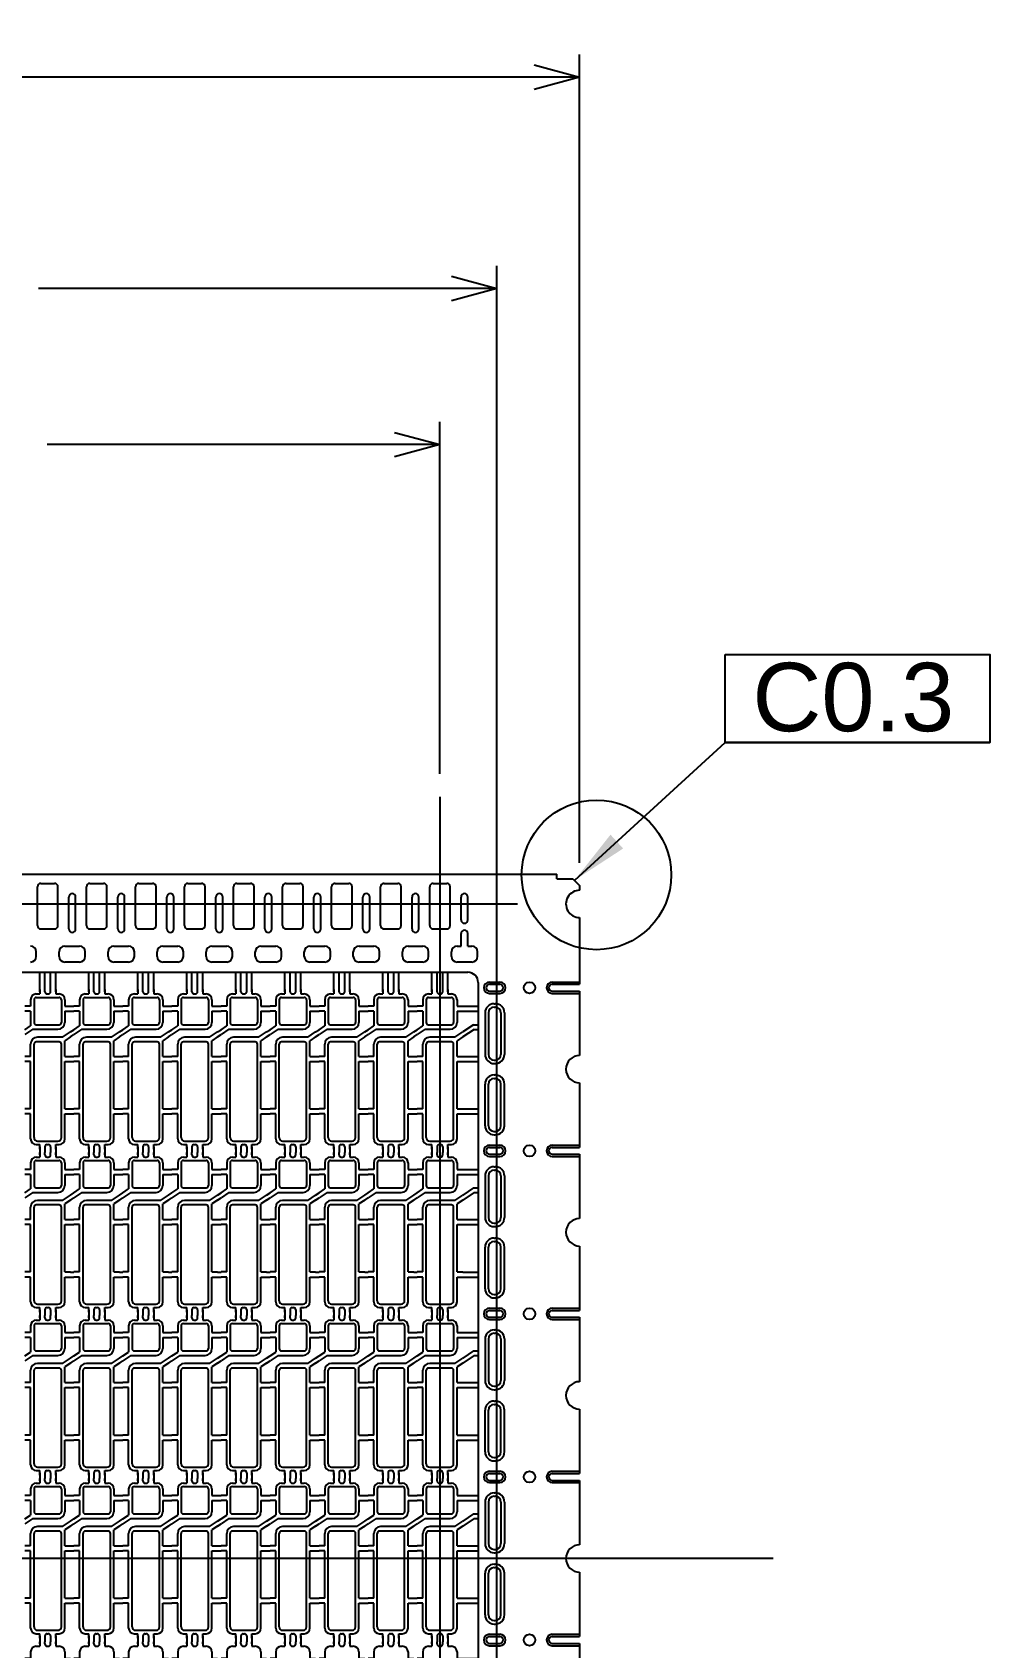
# Model space of a CAD drawing. Header units: millimetres. Extents: x -949 to -637, y 1078 to 1304.
# Drawn here: x -680.5 to -638.6, y 1233.2 to 1304.1 of the extents above; entities that cross this region are included whole.
import ezdxf

# ---------------------------------------------------------------- set-up
doc = ezdxf.new("R2010")
doc.units = ezdxf.units.MM
doc.header["$PDMODE"] = 3
doc.header["$PDSIZE"] = -1
doc.linetypes.add('CENTER', pattern=[10.16, 6.35, -1.27, 1.27, -1.27])
doc.linetypes.add('HIDDEN', pattern=[1.905, 1.27, -0.635])
doc.layers.get('DEFPOINTS').update_dxf_attribs({"color": 10})
for name, color, linetype in [('1', 3, 'Continuous'), ('3', 3, 'Continuous'), ('b etching', 1, 'Continuous'), ('CEN', 8, 'CENTER'), ('DIM', 7, 'Continuous'), ('HID', 1, 'HIDDEN')]:
    doc.layers.add(name, color=color, linetype=linetype)
doc.styles.add('SIMPLEX', font='simplex')
doc.styles.get("Standard").update_dxf_attribs({"font": 'txt.shx', "bigfont": 'chineset.shx'})
doc.styles.add('STYLE3', font='arial.ttf')
doc.dimstyles.new('ISO-25', dxfattribs={"dimtxt": 2.5, "dimasz": 2.5, "dimexe": 1.25, "dimexo": 0.625, "dimtad": 1, "dimtxsty": 'Standard', "dimcen": 2.5, "dimadec": 0, "dimazin": 0, "dimtfac": 1, "dimtmove": 0, "dimatfit": 3, "dimfxl": 1, "dimarcsym": 0})

# ---------------------------------------------------------------- blocks, each defined once
blk = doc.blocks.new('_OPEN30')
at = {"color": 0, "linetype": 'ByBlock'}
for p, q in [((-1, 0.268), (0, 0)), ((0, 0), (-1, -0.268)), ((0, 0), (-1, 0))]:
    blk.add_line(p, q, dxfattribs=at)
blk = doc.blocks.new('*D8')
at = {"layer": 'DEFPOINTS', "color": 0, "transparency": 16777216}
for p in [(-656.549, 1302.091), (-903.349, 1266.644), (-656.549, 1266.644)]:
    blk.add_point(p, dxfattribs=at)
at = {"layer": 'DIM', "color": 0, "lineweight": -2, "transparency": 16777216}
for p, q in [((-903.349, 1267.644), (-903.349, 1303.091)), ((-656.549, 1267.644), (-656.549, 1303.091)), ((-901.349, 1302.091), (-790.092, 1302.091)), ((-658.549, 1302.091), (-769.806, 1302.091))]:
    blk.add_line(p, q, dxfattribs=at)
at = {"layer": 'DIM', "color": 0, "lineweight": -2, "transparency": 16777216, "xscale": 2, "yscale": 2, "zscale": 2, "rotation": 180}
blk.add_blockref('_OPEN30', (-903.349, 1302.091), dxfattribs=at)
at = {"layer": 'DIM', "color": 0, "lineweight": -2, "transparency": 16777216, "xscale": 2, "yscale": 2, "zscale": 2}
blk.add_blockref('_OPEN30', (-656.549, 1302.091), dxfattribs=at)
at = {"layer": 'DIM', "color": 0, "transparency": 16777216, "insert": (-779.949, 1302.091), "char_height": 3, "attachment_point": 5, "style": 'SIMPLEX'}
blk.add_mtext('246,8±1', dxfattribs=at)
blk = doc.blocks.new('*D34')
at = {"layer": 'DEFPOINTS', "color": 0, "transparency": 16777216}
for p in [(-662.674, 1285.983), (-712.124, 1270.544), (-662.674, 1270.544)]:
    blk.add_point(p, dxfattribs=at)
at = {"layer": 'DIM', "color": 0, "lineweight": -2, "transparency": 16777216}
for p, q in [((-712.124, 1271.544), (-712.124, 1286.983)), ((-662.674, 1271.544), (-662.674, 1286.983)), ((-710.124, 1285.983), (-694.899, 1285.983)), ((-664.674, 1285.983), (-679.899, 1285.983))]:
    blk.add_line(p, q, dxfattribs=at)
at = {"layer": 'DIM', "color": 0, "lineweight": -2, "transparency": 16777216, "xscale": 2, "yscale": 2, "zscale": 2, "rotation": 180}
blk.add_blockref('_OPEN30', (-712.124, 1285.983), dxfattribs=at)
at = {"layer": 'DIM', "color": 0, "lineweight": -2, "transparency": 16777216, "xscale": 2, "yscale": 2, "zscale": 2}
blk.add_blockref('_OPEN30', (-662.674, 1285.983), dxfattribs=at)
at = {"layer": 'DIM', "color": 0, "transparency": 16777216, "insert": (-687.399, 1285.983), "char_height": 3, "attachment_point": 5, "style": 'SIMPLEX'}
blk.add_mtext('49,45', dxfattribs=at)
blk = doc.blocks.new('*D38')
at = {"layer": 'DEFPOINTS', "color": 0, "transparency": 16777216}
for p in [(-660.174, 1292.825), (-718.249, 1270.144), (-660.174, 1208.444)]:
    blk.add_point(p, dxfattribs=at)
at = {"layer": 'DIM', "color": 0, "lineweight": -2, "transparency": 16777216}
for p, q in [((-718.249, 1271.144), (-718.249, 1293.825)), ((-660.174, 1209.444), (-660.174, 1293.825)), ((-716.249, 1292.825), (-698.14, 1292.825)), ((-662.174, 1292.825), (-680.283, 1292.825))]:
    blk.add_line(p, q, dxfattribs=at)
at = {"layer": 'DIM', "color": 0, "lineweight": -2, "transparency": 16777216, "xscale": 2, "yscale": 2, "zscale": 2, "rotation": 180}
blk.add_blockref('_OPEN30', (-718.249, 1292.825), dxfattribs=at)
at = {"layer": 'DIM', "color": 0, "lineweight": -2, "transparency": 16777216, "xscale": 2, "yscale": 2, "zscale": 2}
blk.add_blockref('_OPEN30', (-660.174, 1292.825), dxfattribs=at)
at = {"layer": 'DIM', "color": 0, "transparency": 16777216, "insert": (-689.211, 1292.825), "char_height": 3, "attachment_point": 5, "style": 'SIMPLEX'}
blk.add_mtext('58,075', dxfattribs=at)
blk = doc.blocks.new('e2')
at = {"layer": 'b etching', "linetype": 'ByBlock'}
for p, q in [((-947.308, 906.131), (-947.308, 905.131)), ((-947.208, 906.231), (-946.208, 906.231)), ((-946.108, 906.131), (-946.108, 905.131)), ((-947.208, 905.031), (-946.208, 905.031)), ((-947.308, 900.081), (-947.308, 904.181)), ((-946.208, 904.281), (-947.208, 904.281)), ((-946.108, 900.081), (-946.108, 904.181)), ((-947.158, 899.931), (-946.258, 899.931))]:
    blk.add_line(p, q, dxfattribs=at)
for centre, radius, start, end in [((-947.208, 906.131), 0.1, 90, 180), ((-946.208, 906.131), 0.1, 360, 90), ((-947.208, 905.131), 0.1, 180, 270), ((-946.208, 905.131), 0.1, 270, 360), ((-947.208, 904.181), 0.1, 90, 180), ((-946.208, 904.181), 0.1, 0, 90), ((-947.158, 900.081), 0.15, 180, 270), ((-946.258, 900.081), 0.15, 270, 0)]:
    blk.add_arc(centre, radius, start, end, dxfattribs=at)
blk = doc.blocks.new('e1')
at = {"layer": '1'}
for p, q in [((-947.458, 906.131), (-947.458, 905.841)), ((-947.058, 906.581), (-947.058, 906.481)), ((-947.058, 906.481), (-947.058, 906.581)), ((-947.058, 906.581), (-947.058, 906.381)), ((-946.358, 906.581), (-946.358, 906.481)), ((-946.358, 906.481), (-946.358, 906.581)), ((-946.358, 906.581), (-946.358, 906.381)), ((-946.358, 906.381), (-946.208, 906.381)), ((-945.958, 906.131), (-945.958, 905.841)), ((-947.458, 905.841), (-947.708, 905.841)), ((-947.458, 905.621), (-947.708, 905.621)), ((-947.458, 905.621), (-947.458, 904.981)), ((-945.958, 905.841), (-945.708, 905.841)), ((-945.958, 905.621), (-945.958, 905.131)), ((-945.958, 905.621), (-945.708, 905.621)), ((-947.358, 904.831), (-946.258, 904.831)), ((-946.058, 904.481), (-947.158, 904.481)), ((-947.458, 903.641), (-947.458, 904.181)), ((-945.958, 903.641), (-945.958, 904.331)), ((-947.458, 903.641), (-947.708, 903.641)), ((-947.458, 903.421), (-947.708, 903.421)), ((-947.458, 901.341), (-947.458, 903.421)), ((-945.958, 903.641), (-945.708, 903.641)), ((-945.958, 901.341), (-945.958, 903.421)), ((-945.958, 903.421), (-945.708, 903.421)), ((-947.458, 901.341), (-947.708, 901.341)), ((-947.458, 901.121), (-947.708, 901.121)), ((-947.458, 900.031), (-947.458, 901.121)), ((-945.958, 901.341), (-945.708, 901.341)), ((-945.958, 900.031), (-945.958, 901.121)), ((-945.958, 901.121), (-945.708, 901.121)), ((-947.058, 899.581), (-947.058, 899.781)), ((-947.058, 899.581), (-947.058, 899.681)), ((-947.058, 899.681), (-947.058, 899.581)), ((-946.358, 899.781), (-946.208, 899.781)), ((-946.358, 899.581), (-946.358, 899.781)), ((-946.358, 899.581), (-946.358, 899.681)), ((-946.358, 899.681), (-946.358, 899.581))]:
    blk.add_line(p, q, dxfattribs=at)
at = {"layer": '1', "linetype": 'ByBlock'}
for p, q in [((-947.208, 906.381), (-947.058, 906.381)), ((-946.833, 906.481), (-946.833, 906.581)), ((-946.733, 906.381), (-946.683, 906.381)), ((-946.583, 906.481), (-946.583, 906.581)), ((-947.708, 904.814), (-947.458, 904.981)), ((-947.358, 904.831), (-947.708, 904.597)), ((-946.058, 904.481), (-945.708, 904.714)), ((-945.708, 904.497), (-945.958, 904.331)), ((-947.208, 899.781), (-947.058, 899.781)), ((-946.833, 899.681), (-946.833, 899.581)), ((-946.733, 899.781), (-946.683, 899.781)), ((-946.583, 899.681), (-946.583, 899.581))]:
    blk.add_line(p, q, dxfattribs=at)
at = {"layer": '1'}
for centre, radius, start, end in [((-947.208, 906.131), 0.25, 90, 180), ((-946.208, 906.131), 0.25, 0, 90), ((-947.158, 904.181), 0.3, 90, 180), ((-946.258, 905.131), 0.3, 270, 0), ((-947.208, 900.031), 0.25, 180, 270), ((-946.208, 900.031), 0.25, 270, 0)]:
    blk.add_arc(centre, radius, start, end, dxfattribs=at)
at = {"layer": '1', "linetype": 'ByBlock'}
for centre, start, end in [((-946.733, 906.481), 180, 270), ((-946.683, 906.481), 270, 0), ((-946.733, 899.681), 90, 180), ((-946.683, 899.681), 0, 90)]:
    blk.add_arc(centre, 0.1, start, end, dxfattribs=at)
blk = doc.blocks.new('TOP')
at = {"layer": '1', "linetype": 'ByBlock'}
for p, q in [((-895.149, 911.326), (-894.999, 911.326)), ((-895.149, 911.106), (-894.999, 911.106)), ((-895.149, 910.2), (-894.999, 910.3)), ((-895.149, 909.983), (-894.999, 910.083)), ((-895.149, 909.126), (-894.999, 909.126)), ((-895.149, 908.906), (-894.999, 908.906)), ((-895.149, 906.826), (-894.999, 906.826)), ((-895.149, 906.606), (-894.999, 906.606)), ((-896.499, 905.066), (-896.499, 904.916)), ((-896.274, 905.066), (-896.274, 904.916)), ((-896.024, 905.066), (-896.024, 904.916)), ((-895.799, 905.066), (-895.799, 904.916))]:
    blk.add_line(p, q, dxfattribs=at)
blk = doc.blocks.new('TOP13')
at = {"layer": '1'}
for p, q in [((-901.961, 617.062), (-901.361, 617.062)), ((-902.111, 615.212), (-902.111, 616.912)), ((-901.211, 615.212), (-901.211, 616.912)), ((-900.736, 615.062), (-900.736, 616.462)), ((-900.436, 615.062), (-900.436, 616.462)), ((-901.961, 615.062), (-901.361, 615.062))]:
    blk.add_line(p, q, dxfattribs=at)
for centre, start, end in [((-901.961, 616.912), 90, 180), ((-901.361, 616.912), 0, 90), ((-900.586, 616.462), 0, 180), ((-901.961, 615.212), 180, 270), ((-901.361, 615.212), 270, 0), ((-900.586, 615.062), 180, 0)]:
    blk.add_arc(centre, 0.15, start, end, dxfattribs=at)
blk = doc.blocks.new('111')
at = {"layer": '1', "linetype": 'ByBlock'}
for p, q in [((-415.593, 929.351), (-415.593, 930.101)), ((-415.368, 929.351), (-415.368, 930.101)), ((-415.368, 930.101), (-415.118, 930.101)), ((-415.118, 929.351), (-415.118, 930.101)), ((-414.893, 930.101), (-413.443, 930.101)), ((-414.893, 929.351), (-414.893, 930.101))]:
    blk.add_line(p, q, dxfattribs=at)
blk = doc.blocks.new('222')
at = {"layer": '1', "linetype": 'ByBlock'}
for p, q in [((-364.793, 928.391), (-364.118, 928.391)), ((-364.118, 928.391), (-364.118, 927.801)), ((-364.318, 927.801), (-364.793, 927.485)), ((-364.293, 927.601), (-364.793, 927.268)), ((-364.318, 927.801), (-364.118, 927.801)), ((-364.293, 927.601), (-364.118, 927.601)), ((-364.118, 927.601), (-364.118, 926.411)), ((-364.793, 926.411), (-364.118, 926.411)), ((-364.793, 926.191), (-364.118, 926.191)), ((-364.118, 926.191), (-364.118, 924.111)), ((-364.793, 924.111), (-364.118, 924.111)), ((-364.793, 923.891), (-364.118, 923.891)), ((-364.118, 923.891), (-364.118, 921.461)), ((-366.143, 922.351), (-366.143, 922.201)), ((-365.918, 922.351), (-365.918, 922.201)), ((-365.668, 922.351), (-365.668, 922.201)), ((-365.443, 922.351), (-365.443, 922.201)), ((-364.793, 921.461), (-364.118, 921.461))]:
    blk.add_line(p, q, dxfattribs=at)

msp = doc.modelspace()

# ---------------------------------------------------------------- linework, layer by layer
at = {"layer": '1', "linetype": 'ByBlock'}
for p, q in [((-687.3986804, 1267.14394821), (-657.5486804, 1267.14394821)), ((-656.8486804, 1266.94394821), (-656.5486804, 1266.64394821)), ((-656.5486804, 1266.64394821), (-656.5486804, 1266.44394821)), ((-656.5486804, 1265.24394821), (-656.5486804, 1262.31894821)), ((-680.3736804, 1263.54394821), (-680.3736804, 1263.74394821)), ((-679.3736804, 1263.54394821), (-679.3736804, 1263.74394821)), ((-678.2236804, 1263.54394821), (-678.2236804, 1263.74394821)), ((-677.2236804, 1263.54394821), (-677.2236804, 1263.74394821)), ((-676.0736804, 1263.54394821), (-676.0736804, 1263.74394821)), ((-675.0736804, 1263.54394821), (-675.0736804, 1263.74394821)), ((-673.9236804, 1263.54394821), (-673.9236804, 1263.74394821)), ((-672.9236804, 1263.54394821), (-672.9236804, 1263.74394821)), ((-671.7736804, 1263.54394821), (-671.7736804, 1263.74394821)), ((-670.7736804, 1263.54394821), (-670.7736804, 1263.74394821)), ((-669.6236804, 1263.54394821), (-669.6236804, 1263.74394821)), ((-668.6236804, 1263.54394821), (-668.6236804, 1263.74394821)), ((-667.4736804, 1263.54394821), (-667.4736804, 1263.74394821)), ((-666.4736804, 1263.54394821), (-666.4736804, 1263.74394821)), ((-665.3236804, 1263.54394821), (-665.3236804, 1263.74394821)), ((-664.3236804, 1263.54394821), (-664.3236804, 1263.74394821)), ((-663.1736804, 1263.54394821), (-663.1736804, 1263.74394821)), ((-662.1736804, 1263.54394821), (-662.1736804, 1263.74394821)), ((-661.0236804, 1263.54394821), (-661.0236804, 1263.74394821)), ((-678.4736804, 1263.29394821), (-679.1236804, 1263.29394821)), ((-676.3236804, 1263.29394821), (-676.9736804, 1263.29394821)), ((-674.1736804, 1263.29394821), (-674.8236804, 1263.29394821)), ((-672.0236804, 1263.29394821), (-672.6736804, 1263.29394821)), ((-669.8736804, 1263.29394821), (-670.5236804, 1263.29394821)), ((-667.7236804, 1263.29394821), (-668.3736804, 1263.29394821)), ((-665.5736804, 1263.29394821), (-666.2236804, 1263.29394821)), ((-663.4236804, 1263.29394821), (-664.0736804, 1263.29394821)), ((-661.2736804, 1263.29394821), (-661.9236804, 1263.29394821)), ((-662.3236804, 1262.84394821), (-661.4486804, 1262.84394821)), ((-660.9986804, 1262.39394821), (-660.9986804, 1261.35394821)), ((-656.5486804, 1262.01894821), (-656.5486804, 1259.19394821)), ((-661.6736804, 1261.35394821), (-660.9986804, 1261.35394821)), ((-656.5486804, 1257.99394821), (-656.5486804, 1255.16894821)), ((-656.5486804, 1254.86894821), (-656.5486804, 1252.04394821)), ((-656.5486804, 1250.84394821), (-656.5486804, 1248.01894821)), ((-656.5486804, 1247.71894821), (-656.5486804, 1244.89394821)), ((-656.5486804, 1243.69394821), (-656.5486804, 1240.86894821)), ((-656.5486804, 1240.56894821), (-656.5486804, 1237.74394821)), ((-656.5486804, 1236.54394821), (-656.5486804, 1233.71894821)), ((-656.5486804, 1233.41894821), (-656.5486804, 1230.59394821))]:
    msp.add_line(p, q, dxfattribs=at)
at = {"layer": '1'}
for p, q in [((-657.5486804, 1266.94394821), (-657.5486804, 1267.14394821)), ((-663.1236804, 1264.89394821), (-663.1236804, 1266.59394821)), ((-662.9736804, 1266.74394821), (-662.3736804, 1266.74394821)), ((-662.2236804, 1264.89394821), (-662.2236804, 1266.59394821)), ((-657.5486804, 1266.94394821), (-656.8486804, 1266.94394821)), ((-661.7486804, 1265.14394821), (-661.7486804, 1266.14394821)), ((-661.4486804, 1265.14394821), (-661.4486804, 1266.14394821)), ((-662.9736804, 1264.74394821), (-662.3736804, 1264.74394821)), ((-661.7486804, 1263.99394821), (-661.7486804, 1264.54394821)), ((-661.4486804, 1263.99394821), (-661.4486804, 1264.54394821)), ((-679.1236804, 1263.99394821), (-678.4736804, 1263.99394821)), ((-676.9736804, 1263.99394821), (-676.3236804, 1263.99394821)), ((-674.8236804, 1263.99394821), (-674.1736804, 1263.99394821)), ((-672.6736804, 1263.99394821), (-672.0236804, 1263.99394821)), ((-670.5236804, 1263.99394821), (-669.8736804, 1263.99394821)), ((-668.3736804, 1263.99394821), (-667.7236804, 1263.99394821)), ((-666.2236804, 1263.99394821), (-665.5736804, 1263.99394821)), ((-664.0736804, 1263.99394821), (-663.4236804, 1263.99394821)), ((-661.9236804, 1263.99394821), (-661.7486804, 1263.99394821)), ((-661.4486804, 1263.99394821), (-661.2736804, 1263.99394821)), ((-660.4986804, 1262.31894821), (-660.0486804, 1262.31894821)), ((-660.4986804, 1262.31894821), (-660.0486804, 1262.31894821)), ((-657.7486804, 1262.31894821), (-656.5486804, 1262.31894821)), ((-660.4986804, 1262.01894821), (-660.0486804, 1262.01894821)), ((-660.4986804, 1262.01894821), (-660.0486804, 1262.01894821)), ((-657.7486804, 1262.01894821), (-656.5486804, 1262.01894821)), ((-660.5486804, 1261.06894821), (-660.5486804, 1259.24394821)), ((-660.2986804, 1261.31894821), (-660.2486804, 1261.31894821)), ((-659.9986804, 1261.06894821), (-659.9986804, 1259.24394821)), ((-660.2986804, 1258.99394821), (-660.2486804, 1258.99394821)), ((-660.5486804, 1256.11894821), (-660.5486804, 1257.94394821)), ((-660.2986804, 1258.19394821), (-660.2486804, 1258.19394821)), ((-659.9986804, 1256.11894821), (-659.9986804, 1257.94394821)), ((-660.2986804, 1255.86894821), (-660.2486804, 1255.86894821)), ((-660.4986804, 1255.16894821), (-660.0486804, 1255.16894821)), ((-660.4986804, 1255.16894821), (-660.0486804, 1255.16894821)), ((-657.7486804, 1255.16894821), (-656.5486804, 1255.16894821)), ((-660.4986804, 1254.86894821), (-660.0486804, 1254.86894821)), ((-660.4986804, 1254.86894821), (-660.0486804, 1254.86894821)), ((-657.7486804, 1254.86894821), (-656.5486804, 1254.86894821)), ((-660.5486804, 1253.91894821), (-660.5486804, 1252.09394821)), ((-660.2986804, 1254.16894821), (-660.2486804, 1254.16894821)), ((-659.9986804, 1253.91894821), (-659.9986804, 1252.09394821)), ((-660.2986804, 1251.84394821), (-660.2486804, 1251.84394821)), ((-660.2986804, 1251.04394821), (-660.2486804, 1251.04394821)), ((-660.5486804, 1248.96894821), (-660.5486804, 1250.79394821)), ((-659.9986804, 1248.96894821), (-659.9986804, 1250.79394821)), ((-660.2986804, 1248.71894821), (-660.2486804, 1248.71894821)), ((-660.4986804, 1248.01894821), (-660.0486804, 1248.01894821)), ((-660.4986804, 1248.01894821), (-660.0486804, 1248.01894821)), ((-657.7486804, 1248.01894821), (-656.5486804, 1248.01894821)), ((-660.4986804, 1247.71894821), (-660.0486804, 1247.71894821)), ((-660.4986804, 1247.71894821), (-660.0486804, 1247.71894821)), ((-657.7486804, 1247.71894821), (-656.5486804, 1247.71894821)), ((-660.5486804, 1246.76894821), (-660.5486804, 1244.94394821)), ((-660.2986804, 1247.01894821), (-660.2486804, 1247.01894821)), ((-659.9986804, 1246.76894821), (-659.9986804, 1244.94394821)), ((-660.2986804, 1244.69394821), (-660.2486804, 1244.69394821)), ((-660.2986804, 1243.89394821), (-660.2486804, 1243.89394821)), ((-660.5486804, 1241.81894821), (-660.5486804, 1243.64394821)), ((-659.9986804, 1241.81894821), (-659.9986804, 1243.64394821)), ((-660.2986804, 1241.56894821), (-660.2486804, 1241.56894821)), ((-660.4986804, 1240.86894821), (-660.0486804, 1240.86894821)), ((-660.4986804, 1240.86894821), (-660.0486804, 1240.86894821)), ((-660.4986804, 1240.56894821), (-660.0486804, 1240.56894821)), ((-660.4986804, 1240.56894821), (-660.0486804, 1240.56894821)), ((-657.7486804, 1240.86894821), (-656.5486804, 1240.86894821)), ((-657.7486804, 1240.56894821), (-656.5486804, 1240.56894821)), ((-660.5486804, 1239.61894821), (-660.5486804, 1237.79394821)), ((-660.2986804, 1239.86894821), (-660.2486804, 1239.86894821)), ((-659.9986804, 1239.61894821), (-659.9986804, 1237.79394821)), ((-660.2986804, 1237.54394821), (-660.2486804, 1237.54394821)), ((-660.2986804, 1236.74394821), (-660.2486804, 1236.74394821)), ((-660.5486804, 1234.66894821), (-660.5486804, 1236.49394821)), ((-659.9986804, 1234.66894821), (-659.9986804, 1236.49394821)), ((-660.2986804, 1234.41894821), (-660.2486804, 1234.41894821)), ((-660.4986804, 1233.71894821), (-660.0486804, 1233.71894821)), ((-660.4986804, 1233.71894821), (-660.0486804, 1233.71894821)), ((-660.4986804, 1233.41894821), (-660.0486804, 1233.41894821)), ((-660.4986804, 1233.41894821), (-660.0486804, 1233.41894821)), ((-657.7486804, 1233.71894821), (-656.5486804, 1233.71894821)), ((-657.7486804, 1233.41894821), (-656.5486804, 1233.41894821))]:
    msp.add_line(p, q, dxfattribs=at)
for centre in [(-658.7486804, 1262.16894821), (-658.7486804, 1262.16894821), (-658.7486804, 1255.01894821), (-658.7486804, 1255.01894821), (-658.7486804, 1247.86894821), (-658.7486804, 1247.86894821), (-658.7486804, 1240.71894821), (-658.7486804, 1240.71894821), (-658.7486804, 1233.56894821), (-658.7486804, 1233.56894821)]:
    msp.add_circle(centre, 0.25, dxfattribs=at)
for centre, radius, start, end in [((-662.9736804, 1266.59394821), 0.15, 90, 180), ((-662.3736804, 1266.59394821), 0.15, 0, 90), ((-656.5486804, 1265.84394821), 0.6, 89.9999999999, 270.0000000001), ((-661.5986804, 1266.14394821), 0.15, 0, 180), ((-661.5986804, 1265.14394821), 0.15, 180, 0), ((-662.9736804, 1264.89394821), 0.15, 180, 270), ((-662.3736804, 1264.89394821), 0.15, 270, 0), ((-661.5986804, 1264.54394821), 0.15, 0, 180), ((-660.4986804, 1262.16894821), 0.15, 90, 270), ((-660.4986804, 1262.16894821), 0.15, 90, 270), ((-660.0486804, 1262.16894821), 0.15, 270, 90), ((-660.0486804, 1262.16894821), 0.15, 270, 90), ((-657.7486804, 1262.16894821), 0.15, 90, 270), ((-657.7486804, 1262.16894821), 0.15, 90, 270), ((-660.2986804, 1261.06894821), 0.25, 90, 180), ((-660.2486804, 1261.06894821), 0.25, 0, 90), ((-660.2986804, 1259.24394821), 0.25, 180, 270), ((-660.2486804, 1259.24394821), 0.25, 270, 0), ((-656.5486804, 1258.59394821), 0.6, 90, 270), ((-660.2986804, 1257.94394821), 0.25, 90, 180), ((-660.2486804, 1257.94394821), 0.25, 360, 90), ((-660.2986804, 1256.11894821), 0.25, 180, 270), ((-660.2486804, 1256.11894821), 0.25, 270, 360), ((-660.4986804, 1255.01894821), 0.15, 90, 270), ((-660.4986804, 1255.01894821), 0.15, 90, 270), ((-660.0486804, 1255.01894821), 0.15, 270, 90), ((-660.0486804, 1255.01894821), 0.15, 270, 90), ((-657.7486804, 1255.01894821), 0.15, 90, 270), ((-657.7486804, 1255.01894821), 0.15, 90, 270), ((-660.2986804, 1253.91894821), 0.25, 90, 180), ((-660.2486804, 1253.91894821), 0.25, 0, 90), ((-660.2986804, 1252.09394821), 0.25, 180, 270), ((-660.2486804, 1252.09394821), 0.25, 270, 0), ((-656.5486804, 1251.44394821), 0.6, 90, 270), ((-660.2986804, 1250.79394821), 0.25, 90, 180), ((-660.2486804, 1250.79394821), 0.25, 360, 90), ((-660.2986804, 1248.96894821), 0.25, 180, 270), ((-660.2486804, 1248.96894821), 0.25, 270, 360), ((-660.4986804, 1247.86894821), 0.15, 90, 270), ((-660.4986804, 1247.86894821), 0.15, 90, 270), ((-660.0486804, 1247.86894821), 0.15, 270, 90), ((-660.0486804, 1247.86894821), 0.15, 270, 90), ((-657.7486804, 1247.86894821), 0.15, 90, 270), ((-657.7486804, 1247.86894821), 0.15, 90, 270), ((-660.2986804, 1246.76894821), 0.25, 90, 180), ((-660.2486804, 1246.76894821), 0.25, 0, 90), ((-660.2986804, 1244.94394821), 0.25, 180, 270), ((-660.2486804, 1244.94394821), 0.25, 270, 0), ((-656.5486804, 1244.29394821), 0.6, 90, 270), ((-660.2986804, 1243.64394821), 0.25, 90, 180), ((-660.2486804, 1243.64394821), 0.25, 360, 90), ((-660.2986804, 1241.81894821), 0.25, 180, 270), ((-660.2486804, 1241.81894821), 0.25, 270, 360), ((-660.4986804, 1240.71894821), 0.15, 90, 270), ((-660.4986804, 1240.71894821), 0.15, 90, 270), ((-660.0486804, 1240.71894821), 0.15, 270, 90), ((-660.0486804, 1240.71894821), 0.15, 270, 90), ((-657.7486804, 1240.71894821), 0.15, 90, 270), ((-657.7486804, 1240.71894821), 0.15, 90, 270), ((-660.2986804, 1239.61894821), 0.25, 90, 180), ((-660.2486804, 1239.61894821), 0.25, 0, 90), ((-660.2986804, 1237.79394821), 0.25, 180, 270), ((-660.2486804, 1237.79394821), 0.25, 270, 0), ((-656.5486804, 1237.14394821), 0.6, 90, 270), ((-660.2986804, 1236.49394821), 0.25, 90, 180), ((-660.2486804, 1236.49394821), 0.25, 360, 90), ((-660.2986804, 1234.66894821), 0.25, 180, 270), ((-660.2486804, 1234.66894821), 0.25, 270, 360), ((-660.4986804, 1233.56894821), 0.15, 90, 270), ((-660.4986804, 1233.56894821), 0.15, 90, 270), ((-660.0486804, 1233.56894821), 0.15, 270, 90), ((-660.0486804, 1233.56894821), 0.15, 270, 90), ((-657.7486804, 1233.56894821), 0.15, 90, 270), ((-657.7486804, 1233.56894821), 0.15, 90, 270)]:
    msp.add_arc(centre, radius, start, end, dxfattribs=at)
at = {"layer": '1', "linetype": 'ByBlock'}
for centre, radius, start, end in [((-680.6236804, 1263.74394821), 0.25, 0, 90), ((-679.1236804, 1263.74394821), 0.25, 90, 180), ((-678.4736804, 1263.74394821), 0.25, 0, 90), ((-676.9736804, 1263.74394821), 0.25, 90, 180), ((-676.3236804, 1263.74394821), 0.25, 0, 90), ((-674.8236804, 1263.74394821), 0.25, 90, 180), ((-674.1736804, 1263.74394821), 0.25, 0, 90), ((-672.6736804, 1263.74394821), 0.25, 90, 180), ((-672.0236804, 1263.74394821), 0.25, 0, 90), ((-670.5236804, 1263.74394821), 0.25, 90, 180), ((-669.8736804, 1263.74394821), 0.25, 0, 90), ((-668.3736804, 1263.74394821), 0.25, 90, 180), ((-667.7236804, 1263.74394821), 0.25, 0, 90), ((-666.2236804, 1263.74394821), 0.25, 90, 180), ((-665.5736804, 1263.74394821), 0.25, 0, 90), ((-664.0736804, 1263.74394821), 0.25, 90, 180), ((-663.4236804, 1263.74394821), 0.25, 0, 90), ((-661.9236804, 1263.74394821), 0.25, 90, 180), ((-661.2736804, 1263.74394821), 0.25, 0, 90), ((-680.6236804, 1263.54394821), 0.25, 270, 0), ((-679.1236804, 1263.54394821), 0.25, 180, 270), ((-678.4736804, 1263.54394821), 0.25, 270, 0), ((-676.9736804, 1263.54394821), 0.25, 180, 270), ((-676.3236804, 1263.54394821), 0.25, 270, 0), ((-674.8236804, 1263.54394821), 0.25, 180, 270), ((-674.1736804, 1263.54394821), 0.25, 270, 0), ((-672.6736804, 1263.54394821), 0.25, 180, 270), ((-672.0236804, 1263.54394821), 0.25, 270, 0), ((-670.5236804, 1263.54394821), 0.25, 180, 270), ((-669.8736804, 1263.54394821), 0.25, 270, 0), ((-668.3736804, 1263.54394821), 0.25, 180, 270), ((-667.7236804, 1263.54394821), 0.25, 270, 0), ((-666.2236804, 1263.54394821), 0.25, 180, 270), ((-665.5736804, 1263.54394821), 0.25, 270, 0), ((-664.0736804, 1263.54394821), 0.25, 180, 270), ((-663.4236804, 1263.54394821), 0.25, 270, 0), ((-661.9236804, 1263.54394821), 0.25, 180, 270), ((-661.2736804, 1263.54394821), 0.25, 270, 0), ((-661.4486804, 1262.39394821), 0.45, 0, 90)]:
    msp.add_arc(centre, radius, start, end, dxfattribs=at)
at = {"layer": '3', "linetype": 'ByBlock'}
for p, q in [((-663.0236804, 1262.09394821), (-663.0236804, 1262.84394821)), ((-662.7986804, 1262.09394821), (-662.7986804, 1262.84394821)), ((-662.7986804, 1262.84394821), (-662.5486804, 1262.84394821)), ((-662.5486804, 1262.09394821), (-662.5486804, 1262.84394821)), ((-662.3236804, 1262.09394821), (-662.3236804, 1262.84394821))]:
    msp.add_line(p, q, dxfattribs=at)
at = {"layer": 'CEN', "linetype": 'ByBlock'}
for p, q in [((-662.6736804, 1270.54394821), (-662.6736804, 1204.34394821)), ((-901.6236804, 1265.84394821), (-659.2736804, 1265.84394821)), ((-648.05900889, 1237.14394821), (-914.20864364, 1237.14394821))]:
    msp.add_line(p, q, dxfattribs=at)
at = {"layer": 'DIM', "linetype": 'ByBlock'}
msp.add_lwpolyline([(-650.17401869, 1276.78235278), (-638.56920428, 1276.78235278), (-638.56920428, 1272.91678305), (-650.17401869, 1272.91678305)], close=True, dxfattribs=at)
msp.add_lwpolyline([(-650.17401869, 1276.78235278), (-638.56920428, 1276.78235278), (-638.56920428, 1272.91678305), (-650.17401869, 1272.91678305)], close=True, dxfattribs=at)
msp.add_circle((-655.81088293, 1267.11611533), 3.28078013, dxfattribs=at)
at = {"layer": 'HID', "linetype": 'ByBlock'}
for p, q in [((-713.3486804, 1262.84394821), (-661.4486804, 1262.84394821)), ((-660.9986804, 1262.39394821), (-660.9986804, 1211.89394821)), ((-660.4986804, 1262.41894821), (-660.0486804, 1262.41894821)), ((-657.7486804, 1262.41894821), (-656.5486804, 1262.41894821)), ((-660.4986804, 1261.91894821), (-660.0486804, 1261.91894821)), ((-660.2986804, 1261.46894821), (-660.2486804, 1261.46894821)), ((-657.7486804, 1261.91894821), (-656.5486804, 1261.91894821)), ((-660.6986804, 1261.06894821), (-660.6986804, 1259.24394821)), ((-659.8486804, 1261.06894821), (-659.8486804, 1259.24394821)), ((-660.2986804, 1258.84394821), (-660.2486804, 1258.84394821)), ((-660.6986804, 1256.11894821), (-660.6986804, 1257.94394821)), ((-660.2986804, 1258.34394821), (-660.2486804, 1258.34394821)), ((-659.8486804, 1256.11894821), (-659.8486804, 1257.94394821)), ((-660.4986804, 1255.26894821), (-660.0486804, 1255.26894821)), ((-660.2986804, 1255.71894821), (-660.2486804, 1255.71894821)), ((-657.7486804, 1255.26894821), (-656.5486804, 1255.26894821)), ((-660.4986804, 1254.76894821), (-660.0486804, 1254.76894821)), ((-657.7486804, 1254.76894821), (-656.5486804, 1254.76894821)), ((-660.6986804, 1253.91894821), (-660.6986804, 1252.09394821)), ((-660.2986804, 1254.31894821), (-660.2486804, 1254.31894821)), ((-659.8486804, 1253.91894821), (-659.8486804, 1252.09394821)), ((-660.2986804, 1251.69394821), (-660.2486804, 1251.69394821)), ((-660.2986804, 1251.19394821), (-660.2486804, 1251.19394821)), ((-660.6986804, 1248.96894821), (-660.6986804, 1250.79394821)), ((-659.8486804, 1248.96894821), (-659.8486804, 1250.79394821)), ((-660.4986804, 1248.11894821), (-660.0486804, 1248.11894821)), ((-660.2986804, 1248.56894821), (-660.2486804, 1248.56894821)), ((-657.7486804, 1248.11894821), (-656.5486804, 1248.11894821)), ((-660.4986804, 1247.61894821), (-660.0486804, 1247.61894821)), ((-657.7486804, 1247.61894821), (-656.5486804, 1247.61894821)), ((-660.6986804, 1246.76894821), (-660.6986804, 1244.94394821)), ((-660.2986804, 1247.16894821), (-660.2486804, 1247.16894821)), ((-659.8486804, 1246.76894821), (-659.8486804, 1244.94394821)), ((-660.2986804, 1244.54394821), (-660.2486804, 1244.54394821)), ((-660.2986804, 1244.04394821), (-660.2486804, 1244.04394821)), ((-660.6986804, 1241.81894821), (-660.6986804, 1243.64394821)), ((-659.8486804, 1241.81894821), (-659.8486804, 1243.64394821)), ((-660.4986804, 1240.96894821), (-660.0486804, 1240.96894821)), ((-660.2986804, 1241.41894821), (-660.2486804, 1241.41894821)), ((-657.7486804, 1240.96894821), (-656.5486804, 1240.96894821)), ((-660.4986804, 1240.46894821), (-660.0486804, 1240.46894821)), ((-657.7486804, 1240.46894821), (-656.5486804, 1240.46894821)), ((-660.6986804, 1239.61894821), (-660.6986804, 1237.79394821)), ((-660.2986804, 1240.01894821), (-660.2486804, 1240.01894821)), ((-659.8486804, 1239.61894821), (-659.8486804, 1237.79394821)), ((-660.2986804, 1237.39394821), (-660.2486804, 1237.39394821)), ((-660.2986804, 1236.89394821), (-660.2486804, 1236.89394821)), ((-660.6986804, 1234.66894821), (-660.6986804, 1236.49394821)), ((-659.8486804, 1234.66894821), (-659.8486804, 1236.49394821)), ((-660.2986804, 1234.26894821), (-660.2486804, 1234.26894821)), ((-660.4986804, 1233.81894821), (-660.0486804, 1233.81894821)), ((-660.4986804, 1233.31894821), (-660.0486804, 1233.31894821)), ((-657.7486804, 1233.81894821), (-656.5486804, 1233.81894821)), ((-657.7486804, 1233.31894821), (-656.5486804, 1233.31894821))]:
    msp.add_line(p, q, dxfattribs=at)
for centre, radius, start, end in [((-661.4486804, 1262.39394821), 0.45, 0, 90), ((-660.4986804, 1262.16894821), 0.25, 90, 270), ((-660.0486804, 1262.16894821), 0.25, 270, 90), ((-657.7486804, 1262.16894821), 0.25, 90, 270), ((-660.2986804, 1261.06894821), 0.4, 90, 180), ((-660.2486804, 1261.06894821), 0.4, 0, 90), ((-660.2986804, 1259.24394821), 0.4, 180, 270), ((-660.2486804, 1259.24394821), 0.4, 270, 0), ((-660.2986804, 1257.94394821), 0.4, 90, 180), ((-660.2486804, 1257.94394821), 0.4, 360, 90), ((-660.2986804, 1256.11894821), 0.4, 180, 270), ((-660.2486804, 1256.11894821), 0.4, 270, 360), ((-660.4986804, 1255.01894821), 0.25, 90, 270), ((-660.0486804, 1255.01894821), 0.25, 270, 90), ((-657.7486804, 1255.01894821), 0.25, 90, 270), ((-660.2986804, 1253.91894821), 0.4, 90, 180), ((-660.2486804, 1253.91894821), 0.4, 0, 90), ((-660.2986804, 1252.09394821), 0.4, 180, 270), ((-660.2486804, 1252.09394821), 0.4, 270, 0), ((-660.2986804, 1250.79394821), 0.4, 90, 180), ((-660.2486804, 1250.79394821), 0.4, 360, 90), ((-660.2986804, 1248.96894821), 0.4, 180, 270), ((-660.2486804, 1248.96894821), 0.4, 270, 360), ((-660.4986804, 1247.86894821), 0.25, 90, 270), ((-660.0486804, 1247.86894821), 0.25, 270, 90), ((-657.7486804, 1247.86894821), 0.25, 90, 270), ((-660.2986804, 1246.76894821), 0.4, 90, 180), ((-660.2486804, 1246.76894821), 0.4, 0, 90), ((-660.2986804, 1244.94394821), 0.4, 180, 270), ((-660.2486804, 1244.94394821), 0.4, 270, 0), ((-660.2986804, 1243.64394821), 0.4, 90, 180), ((-660.2486804, 1243.64394821), 0.4, 360, 90), ((-660.2986804, 1241.81894821), 0.4, 180, 270), ((-660.2486804, 1241.81894821), 0.4, 270, 360), ((-660.4986804, 1240.71894821), 0.25, 90, 270), ((-660.0486804, 1240.71894821), 0.25, 270, 90), ((-657.7486804, 1240.71894821), 0.25, 90, 270), ((-660.2986804, 1239.61894821), 0.4, 90, 180), ((-660.2486804, 1239.61894821), 0.4, 0, 90), ((-660.2986804, 1237.79394821), 0.4, 180, 270), ((-660.2486804, 1237.79394821), 0.4, 270, 0), ((-660.2986804, 1236.49394821), 0.4, 90, 180), ((-660.2486804, 1236.49394821), 0.4, 360, 90), ((-660.2986804, 1234.66894821), 0.4, 180, 270), ((-660.2486804, 1234.66894821), 0.4, 270, 360), ((-660.4986804, 1233.56894821), 0.25, 90, 270), ((-660.0486804, 1233.56894821), 0.25, 270, 90), ((-657.7486804, 1233.56894821), 0.25, 90, 270)]:
    msp.add_arc(centre, radius, start, end, dxfattribs=at)

# ---------------------------------------------------------------- block references
at = {"linetype": 'ByBlock'}
for name, p in [('TOP13', (221.78685045, 649.68182745)), ('TOP13', (223.93685045, 649.68182745)), ('TOP13', (226.08685045, 649.68182745)), ('TOP13', (228.23685045, 649.68182745)), ('TOP13', (230.38685045, 649.68182745)), ('TOP13', (232.53685045, 649.68182745)), ('TOP13', (234.68685045, 649.68182745)), ('TOP13', (236.83685045, 649.68182745)), ('111', (-266.78056474, 332.74258644)), ('111', (-264.63056474, 332.74258644)), ('111', (-262.48056474, 332.74258644)), ('111', (-260.33056474, 332.74258644)), ('111', (-258.18056474, 332.74258644)), ('111', (-256.03056474, 332.74258644)), ('111', (-253.88056474, 332.74258644)), ('111', (-251.73056474, 332.74258644)), ('111', (-249.58056474, 332.74258644)), ('e1', (266.83386592, 355.51326061)), ('e2', (266.83386592, 355.51326061)), ('e1', (268.98386592, 355.51326061)), ('e2', (268.98386592, 355.51326061)), ('e1', (271.13386592, 355.51326061)), ('e2', (271.13386592, 355.51326061)), ('e1', (273.28386592, 355.51326061)), ('e2', (273.28386592, 355.51326061)), ('e1', (275.43386592, 355.51326061)), ('e2', (275.43386592, 355.51326061)), ('e1', (277.58386592, 355.51326061)), ('e2', (277.58386592, 355.51326061)), ('e1', (279.73386592, 355.51326061)), ('e2', (279.73386592, 355.51326061)), ('e2', (279.73386592, 355.51326061)), ('e1', (281.88386592, 355.51326061)), ('e2', (281.88386592, 355.51326061)), ('e2', (281.88386592, 355.51326061)), ('e1', (284.03386592, 355.51326061)), ('e2', (284.03386592, 355.51326061)), ('e2', (284.03386592, 355.51326061)), ('TOP', (216.275, 350.02754633)), ('TOP', (218.425, 350.02754633)), ('TOP', (220.575, 350.02754633)), ('TOP', (222.725, 350.02754633)), ('TOP', (224.875, 350.02754633)), ('TOP', (227.025, 350.02754633)), ('TOP', (229.175, 350.02754633)), ('TOP', (231.325, 350.02754633)), ('222', (-296.88056474, 332.74258644)), ('e1', (266.83386592, 348.36326061)), ('e2', (266.83386592, 348.36326061)), ('e1', (268.98386592, 348.36326061)), ('e2', (268.98386592, 348.36326061)), ('e1', (271.13386592, 348.36326061)), ('e2', (271.13386592, 348.36326061)), ('e1', (273.28386592, 348.36326061)), ('e2', (273.28386592, 348.36326061)), ('e1', (275.43386592, 348.36326061)), ('e2', (275.43386592, 348.36326061)), ('e1', (277.58386592, 348.36326061)), ('e2', (277.58386592, 348.36326061)), ('e1', (279.73386592, 348.36326061)), ('e2', (279.73386592, 348.36326061)), ('e2', (279.73386592, 348.36326061)), ('e1', (281.88386592, 348.36326061)), ('e2', (281.88386592, 348.36326061)), ('e2', (281.88386592, 348.36326061)), ('e1', (284.03386592, 348.36326061)), ('e2', (284.03386592, 348.36326061)), ('e2', (284.03386592, 348.36326061)), ('TOP', (216.275, 342.87754633)), ('TOP', (218.425, 342.87754633)), ('TOP', (220.575, 342.87754633)), ('TOP', (222.725, 342.87754633)), ('TOP', (224.875, 342.87754633)), ('TOP', (227.025, 342.87754633)), ('TOP', (229.175, 342.87754633)), ('TOP', (231.325, 342.87754633)), ('222', (-296.88056474, 325.59258644)), ('e1', (266.83386592, 341.21326061)), ('e2', (266.83386592, 341.21326061)), ('e1', (268.98386592, 341.21326061)), ('e2', (268.98386592, 341.21326061)), ('e1', (271.13386592, 341.21326061)), ('e2', (271.13386592, 341.21326061)), ('e1', (273.28386592, 341.21326061)), ('e2', (273.28386592, 341.21326061)), ('e1', (275.43386592, 341.21326061)), ('e2', (275.43386592, 341.21326061)), ('e1', (277.58386592, 341.21326061)), ('e2', (277.58386592, 341.21326061)), ('e1', (279.73386592, 341.21326061)), ('e2', (279.73386592, 341.21326061)), ('e1', (281.88386592, 341.21326061)), ('e2', (281.88386592, 341.21326061)), ('e1', (284.03386592, 341.21326061)), ('e2', (284.03386592, 341.21326061)), ('TOP', (216.275, 335.72754633)), ('TOP', (218.425, 335.72754633)), ('TOP', (220.575, 335.72754633)), ('TOP', (222.725, 335.72754633)), ('TOP', (224.875, 335.72754633)), ('TOP', (227.025, 335.72754633)), ('TOP', (229.175, 335.72754633)), ('TOP', (231.325, 335.72754633)), ('222', (-296.88056474, 318.44258644)), ('e1', (266.83386592, 334.06326061)), ('e2', (266.83386592, 334.06326061)), ('e1', (268.98386592, 334.06326061)), ('e2', (268.98386592, 334.06326061)), ('e1', (271.13386592, 334.06326061)), ('e2', (271.13386592, 334.06326061)), ('e1', (273.28386592, 334.06326061)), ('e2', (273.28386592, 334.06326061)), ('e1', (275.43386592, 334.06326061)), ('e2', (275.43386592, 334.06326061)), ('e1', (277.58386592, 334.06326061)), ('e2', (277.58386592, 334.06326061)), ('e1', (279.73386592, 334.06326061)), ('e2', (279.73386592, 334.06326061)), ('e1', (281.88386592, 334.06326061)), ('e2', (281.88386592, 334.06326061)), ('e1', (284.03386592, 334.06326061)), ('e2', (284.03386592, 334.06326061)), ('TOP', (216.275, 328.57754633)), ('TOP', (218.425, 328.57754633)), ('TOP', (220.575, 328.57754633)), ('TOP', (222.725, 328.57754633)), ('TOP', (224.875, 328.57754633)), ('TOP', (227.025, 328.57754633)), ('TOP', (229.175, 328.57754633)), ('TOP', (231.325, 328.57754633)), ('222', (-296.88056474, 311.29258644)), ('e1', (266.83386592, 326.91326061)), ('e1', (268.98386592, 326.91326061)), ('e1', (271.13386592, 326.91326061)), ('e1', (273.28386592, 326.91326061)), ('e1', (275.43386592, 326.91326061)), ('e1', (277.58386592, 326.91326061)), ('e1', (279.73386592, 326.91326061)), ('e1', (281.88386592, 326.91326061)), ('e1', (284.03386592, 326.91326061))]:
    msp.add_blockref(name, p, dxfattribs=at)

# ---------------------------------------------------------------- texts
at = {"layer": 'DIM', "linetype": 'ByBlock', "style": 'STYLE3'}
msp.add_text('C0.3', height=3, dxfattribs=at).set_placement((-648.97597157, 1273.4147564))
msp.add_text('C0.3', height=3, dxfattribs=at).set_placement((-648.97597157, 1273.4147564))

# ---------------------------------------------------------------- dimensions: what is measured, and where the dimension line sits
at = {"layer": 'DIM'}
for base, p1, p2, override, picture, middle in [((-656.5486803994, 1302.0911544611), (-903.3486803994, 1266.6439482137), (-656.5486803994, 1266.6439482137), {"dimtxt": 3, "dimasz": 2, "dimexe": 1, "dimexo": 1, "dimgap": 1.5, "dimtad": 0, "dimdec": 8, "dimtxsty": 'SIMPLEX', "dimblk1": 'OPEN30', "dimblk2": 'OPEN30', "dimsah": 1, "dimtol": 1, "dimlim": 0, "dimtp": 1, "dimtm": 1, "dimtfac": 1, "dimtdec": 8}, '*D8', (-779.9486803994, 1302.0911544611)), ((-660.1736803994, 1292.8245192535), (-718.2486803994, 1270.1439482137), (-660.1736803994, 1208.4439482137), {"dimtxt": 3, "dimasz": 2, "dimexe": 1, "dimexo": 1, "dimgap": 1.5, "dimtad": 0, "dimdec": 8, "dimtxsty": 'SIMPLEX', "dimblk1": 'OPEN30', "dimblk2": 'OPEN30', "dimsah": 1, "dimtp": 0.05, "dimtm": 0.05, "dimtfac": 0.5, "dimtdec": 8}, '*D38', (-689.2111803994, 1292.8245192535)), ((-662.6736803994, 1285.9826068217), (-712.1236803994, 1270.5439482137), (-662.6736803994, 1270.5439482137), {"dimtxt": 3, "dimasz": 2, "dimexe": 1, "dimexo": 1, "dimgap": 1.5, "dimtad": 0, "dimdec": 8, "dimtxsty": 'SIMPLEX', "dimblk1": 'OPEN30', "dimblk2": 'OPEN30', "dimsah": 1, "dimtp": 0.05, "dimtm": 0.05, "dimtfac": 0.5, "dimtdec": 8}, '*D34', (-687.3986803994, 1285.9826068217))]:
    dim = msp.add_linear_dim(base=base, p1=p1, p2=p2, dimstyle='ISO-25', override=override, dxfattribs=at)
    dim.commit()
    dim.dimension.update_dxf_attribs({"geometry": picture, "text_midpoint": middle})

# ---------------------------------------------------------------- leaders
at = {"layer": 'DIM', "linetype": 'ByBlock'}
msp.add_leader([(-656.76352953, 1266.88791861), (-650.17401869, 1272.91678305), (-638.56920428, 1272.91678305)], dimstyle='ISO-25', override={"dimgap": 0.625, "dimtad": 0}, dxfattribs=at)
msp.add_leader([(-656.76352953, 1266.88791861), (-650.17401869, 1272.91678305), (-638.56920428, 1272.91678305)], dimstyle='ISO-25', override={"dimgap": 0.625, "dimtad": 0}, dxfattribs=at)

doc.saveas('drawing.dxf')
